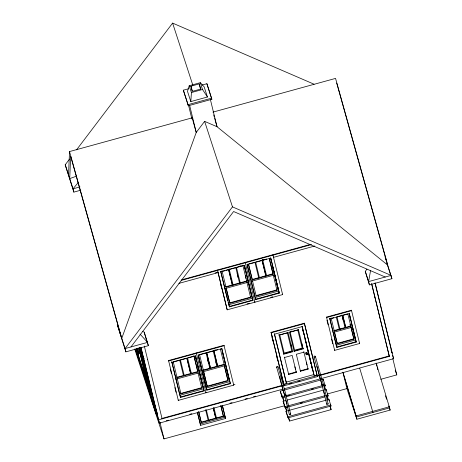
<?xml version="1.0" encoding="UTF-8"?>
<svg xmlns="http://www.w3.org/2000/svg" width="462" height="462" viewBox="0 0 462 462"><rect width="100%" height="100%" fill="white"/><g stroke="black" fill="none" stroke-linecap="round" stroke-linejoin="round"><path stroke-width="0.69" d="M68.543 175.006L69.525 151.571L192.152 117.845L196.229 132.438L121.749 338.363L69.525 151.571M192.1 119.069L192.152 117.845M190.818 101.576L191.435 92.544L189.218 85.736L200.3 82.686L204.123 86.792L207.444 97.003L190.818 101.576L187.491 91.366L189.218 85.736M370.616 270.293L368.607 281.595L369.409 284.875L391.915 278.69L385.06 256.82M306.15 354.418L306.346 353.915L307.357 354.083M307.022 353.765L307.288 352.997M307.155 354.579L307.432 354.013L306.97 353.632L306.277 353.823L306.046 354.394L306.554 354.747M277.928 367.336C278.58 366.164 276.345 365.898 276.628 367.18L284.5 394.767L289.304 414.478M315.338 357.051C315.991 355.879 313.756 355.613 314.039 356.889L321.916 384.476L326.721 404.186M80.775 190.205L73.845 192.111L65.217 164.795L69.566 159.055M76.53 149.873L172.609 23.1L314.068 84.205M212.936 112.127L335.556 78.401L387.785 265.194L217.013 126.721L204.62 121.367L196.229 132.438L189.593 105.215M204.62 121.367L232.473 206.878L125.075 348.573L125.878 351.853L148.383 345.668L144.26 332.172L142.273 331.318M130.954 346.956L233.605 211.521L385.233 277.021M369.409 284.875L365.28 271.385L366.961 269.167M78.39 182.328L73.042 188.825L73.845 192.111M284.788 394.542L284.5 394.767L285.886 394.386L278.014 366.799M322.199 384.251L321.916 384.476L323.302 384.095L315.425 356.508M76.392 176.201L69.716 178.615L70.657 156.22L120.576 334.754M190.881 86.203L199.191 83.917L200.855 89.022L192.544 91.309L190.881 86.203L192.071 91.083M202.044 85.048L206.889 83.714L211.867 99.272L188.317 105.752L183.339 90.194L188.877 88.669M191.435 92.544L202.518 89.495L207.444 97.003M183.339 90.194L188.046 104.655L211.602 98.175M79.972 186.919L73.042 188.825L65.217 164.795M181.664 279.822L310.718 244.329M181.116 280.44L311.544 244.565M215.228 272.927L217.296 272.361M238.767 266.453L240.846 265.887M262.324 259.979L264.403 259.407M224.717 270.559L222.13 271.275L221.991 270.848L225.999 287.15L232.461 285.372L228.592 269.496L226.005 270.206M229.285 269.306L235.759 267.527L239.628 283.402L233.154 285.181L232.877 284.332M237.093 267.157L242.914 265.558M249.099 263.854L254.92 262.254L258.789 278.13L252.327 279.908L248.487 264.299M266.655 259.026L262.774 260.094L262.635 259.667L266.643 275.97L273.111 274.191L269.242 258.316M178.881 283.391L218.122 272.597L217.983 272.17M247.216 264.593L270.772 258.114L279.314 293.151L255.757 299.63L255.249 298.071M314.847 245.992L273.544 257.351L273.406 256.93M225.86 286.723L232.322 284.944L232.461 285.372M233.015 284.754L239.489 282.975M240.182 282.784L246.644 281.006M252.188 279.481L258.651 277.702M265.95 276.161L265.812 275.733L259.344 277.512L259.482 277.939L265.95 276.161L262.081 260.285L255.613 262.064L259.482 277.939M266.505 275.543L272.973 273.764L273.111 274.191M240.044 282.357L240.321 283.212L246.783 281.433L242.775 265.13M224.879 288.623L248.435 282.149L244.369 265.471M250.502 297.13L229.718 302.847L226.189 288.346M229.579 302.419L229.857 303.268L250.641 297.551L246.939 282.369M276.969 290.315L276.83 289.888L256.046 295.605L256.185 296.026L276.969 290.315L273.267 275.127M228.742 304.747L252.298 298.267L252.985 300.392L229.435 306.872L228.078 302.033M279.314 293.151L278.621 291.025L255.064 297.505L251.097 281.214M229.296 306.445L252.847 299.971M255.619 299.209L279.175 292.729L270.634 257.692M247.147 303.875L249.226 303.303M270.703 297.395L272.782 296.823M217.954 272.054L227.194 309.823L282.617 294.583L272.875 254.741M136.533 348.625L138.259 353.921L138.952 353.73L137.601 348.198M139.362 347.401L141.95 355.342L142.643 355.151L140.275 347.869M143.538 358.552L144.231 358.362M168.555 360.539L223.978 345.293L224.116 345.72L168.694 360.966L168.555 360.539L178.303 400.381L233.726 385.135L223.978 345.293M271.09 332.34L304.343 323.192L304.481 323.619L317.434 376.599L284.176 385.747L271.09 332.34L284.176 385.747M326.513 317.094L351.455 310.233L351.594 310.66L326.651 317.521L326.513 317.094L334.661 350.369L359.603 343.509L351.455 310.233M271.229 332.761L304.481 323.619M213.427 350.531L215.506 349.959M186.215 358.258L180.394 359.863L184.263 375.739L190.731 373.96L186.862 358.079M188.201 357.715L194.023 356.115L197.892 371.991L191.424 373.77L191.147 372.915M200.208 354.412L206.029 352.812L209.898 368.688L203.43 370.466L203.292 370.039L209.76 368.26M217.475 365.673L217.752 366.528L224.214 364.749L224.076 364.322L217.614 366.1L213.744 350.225L213.883 350.652L217.758 349.584M333.731 317.689L331.196 318.387L331.058 317.96L334.263 330.977L339.345 329.579L336.272 316.99M342.053 315.402L336.965 316.799L340.038 329.389L345.12 327.991L341.915 314.974M347.187 313.987L342.746 315.211L345.813 327.801L350.889 326.403L347.822 313.813M221.881 348.671L198.325 355.151L206.866 390.188L230.423 383.708L221.743 348.25M349.359 313.611L329.96 318.947L329.822 318.52L336.896 347.418L356.294 342.082L349.22 313.19M290.021 331.583L292.1 331.011M288.08 332.582L279.077 335.054L278.938 334.632L283.749 354.215L292.752 351.738L287.942 332.155M298.475 329.724L289.466 332.201L294.138 351.357L303.147 348.885L298.337 329.296M138.929 348.371L145.761 376.403L146.454 376.212L149.451 385.418M138.658 347.846L145.738 376.888L146.431 376.697M349.642 324.896L351.721 324.324M334.124 330.549L339.206 329.158L339.345 329.579M339.899 328.967L344.981 327.564M342.775 315.482L345.674 327.373L350.75 325.981L350.889 326.403M333.148 332.455L352.546 327.119M176.969 377.281L183.431 375.502L183.57 375.929L177.108 377.708L176.831 376.853M190.731 373.96L190.592 373.533L184.124 375.311L184.263 375.739M191.285 373.342L197.753 371.563L193.884 355.688M206.751 352.887L210.453 368.07L216.921 366.291M210.591 368.497L217.059 366.718L213.19 350.843L206.716 352.622L210.591 368.497L210.453 368.07M199.544 372.701L175.987 379.181L171.754 361.81M202.316 371.939L225.872 365.465M292.613 351.316L283.61 353.794L283.749 354.215M303.008 348.458L293.999 350.935L294.138 351.357M284.546 357.501L292.169 355.405L296.304 372.378L288.686 374.474L288.548 374.047L296.165 371.95M145.738 376.888L151.559 394.756L152.252 394.565L150.312 388.611M337.046 342.96L337.324 343.815L353.95 339.241L351.051 327.35M305.867 352.818L306.728 352.581M329.706 318.341L336.203 345.287L355.601 339.951L356.294 342.082M306.508 354.776L307.201 354.585M336.758 346.991L356.156 341.655M180.827 393.399L201.611 387.682M203.453 370.974L207.155 386.157L227.939 380.445L224.405 365.95M180.688 392.977L180.965 393.826L201.75 388.109L198.048 372.921M207.155 386.157L207.294 386.584L228.078 380.867L224.376 365.685M180.03 395.87L180.538 397.43L204.094 390.95L203.401 388.825L179.845 395.299L175.878 379.007M230.423 383.708L229.73 381.583L206.173 388.063L198.25 355.266M180.399 397.002L203.956 390.523L195.478 356.029M230.284 383.287L206.728 389.761L198.186 354.724M234.973 384.332L233.587 384.713L233.726 385.135M300.323 370.807L307.946 368.711M300.462 371.234L308.085 369.138L303.805 351.744L303.944 352.165L296.327 354.262L300.462 371.234L300.184 370.385M274.289 333.61L286.128 382.184L313.842 374.567L314.258 375.843L317.03 375.08M283.772 384.222L286.544 383.46L274.532 334.193L302.246 326.57L314.258 375.843M283.911 384.65L317.169 375.502M135.378 349.197L159.442 423.094L282.761 389.177L281.826 385.464L161.971 418.428L162.11 418.855L144.329 346.067M304.343 323.192L317.157 375.75L319.236 375.179L322.239 385.631L282.057 396.685L280.255 391.152L323.209 379.342L325.277 385.966L324.584 386.157M320.622 374.798L389.206 355.931L389.345 356.358L320.068 375.41M158.645 419.808L281.964 385.891M282.657 385.701L284.038 385.32M289.582 383.795L291.661 383.223M297.898 381.508L299.977 380.936M317.296 376.172L319.375 375.6M166.233 420.761L168.312 420.189M189.79 414.281L191.869 413.709M229.972 403.234L232.051 402.662M245.212 399.041L247.291 398.469M253.528 396.754L255.607 396.182M284.147 388.796L320.172 378.886L320.033 378.459M321.558 378.505L393.612 358.691L375.167 283.039M322.932 385.441L325.011 384.869L325.277 385.966M287.728 395.83L289.801 395.258M311.278 389.351L313.357 388.779M280.255 391.152L282.322 397.782L285.094 397.02M286.48 396.639L322.505 386.729L322.366 386.301M201.178 422.147L208.102 420.241L208.241 420.668L201.317 422.574L198.677 411.885M208.795 420.05L215.725 418.145L213.225 407.882M223.487 416.476L223.348 416.048L216.418 417.954L216.557 418.381L223.487 416.476L220.819 405.526M208.657 419.629L208.934 420.478L215.864 418.572L213.363 408.31M200.196 424.052L225.138 417.192L225.554 418.468L200.612 425.329L197.499 412.988M287.266 407.241L285.187 407.813L283.119 401.189L285.886 400.427L287.087 404.111M287.272 400.046L323.302 390.136L324.503 393.82M326.062 396.569L328.141 395.998L326.068 389.374L325.381 389.564L324.445 385.73M283.385 402.281L284.078 402.09M325.646 390.661L326.339 390.471L326.068 389.374M134.713 348.983L164.004 438.9L284.552 405.746M327.506 393.93L346.904 388.6L356.878 419.225L390.13 410.083L389.333 406.797L356.075 415.944L356.878 419.225M380.85 379.262L396.783 374.878L392.781 358.454M283.119 401.189L284.921 406.716L287.687 405.954M288.38 405.763L325.104 395.668M325.797 395.478L327.87 394.906L328.141 395.998M300.288 403.193L302.367 402.621M288.652 406.86L324.676 396.95M285.984 411.22L287.78 416.747L330.734 404.937L331.006 406.029L288.051 417.844L285.984 411.22L288.75 410.458M289.443 410.268L326.166 400.167M326.859 399.977L328.932 399.405L331.006 406.029M286.249 412.312L286.942 412.121M288.352 417.411L289.535 421.061L331.104 409.627L330.174 405.798L330.313 406.219M322.719 384.089L323.302 384.095L328.101 403.805M285.759 394.334L290.69 414.096M232.473 206.878L391.112 275.404L368.607 281.595L365.28 271.385M314.356 357.317L314.039 356.889M276.946 367.608L276.628 367.18M307.305 353.055L306.71 352.523L305.85 352.766L305.578 353.528L306.156 354.002M140.015 334.101L147.58 342.382L125.075 348.573L117.25 324.543L125.878 351.853M386.913 263.334L391.915 278.69M374.792 296.806L374.93 297.233M391.002 349.861L391.897 352.593M392.498 355.272L393.612 358.691M395.218 370.079L396.783 374.878M385.475 395.784L386.584 399.191M388.802 405.994L390.13 410.083M359.465 343.081L359.603 343.509M353.673 338.386L353.95 339.241M345.674 327.373L345.813 327.801M344.843 327.142L345.12 327.991M339.761 328.54L340.038 329.389M333.986 330.128L334.263 330.977M336.203 345.287L336.896 347.418M343.035 372.597L342.896 372.176L356.075 415.944M334.523 349.942L334.661 350.369M327.448 396.188L327.31 395.767L328.239 399.595M330.116 406.589L331.104 409.627M317.157 375.75L317.434 376.599M302.87 348.03L303.147 348.885M307.808 368.289L308.085 369.138M282.478 294.155L282.617 294.583M278.066 289.327L278.343 290.176L277.668 287.399M211.867 99.272L206.889 83.714M266.366 275.121L266.643 275.97M296.026 371.529L296.304 372.378M200.3 82.686L202.518 89.495M258.512 277.281L258.789 278.13M172.609 23.1L192.885 85.349M286.128 382.184L286.544 383.46M245.16 262.358L254.909 302.2L254.77 301.778M247.615 279.348L247.892 280.203M248.435 282.149L248.158 281.294L252.298 298.267M284.823 395.922L282.756 389.299M251.744 296.564L252.021 297.418M246.506 280.584L246.783 281.433M250.364 296.702L250.641 297.551M285.88 407.623L285.741 407.195L286.671 411.03M225.722 286.296L225.999 287.15M217.446 269.981L227.194 309.823M216.782 365.864L217.059 366.718M209.621 367.839L209.898 368.688M196.269 352.916L206.017 392.758L205.879 392.336M206.358 388.629L206.866 390.188M215.587 417.723L215.864 418.572M197.615 371.136L197.892 371.991M201.472 387.26L201.75 388.109M178.165 399.953L178.303 400.381M145.282 336.14L147.274 342.261M147.719 343.624L148.383 345.668M147.557 359.303L147.696 359.731M140.269 348.406L142.411 354.978M139.362 347.938L141.932 355.827L150.473 390.864L145.761 376.403M150.306 388.045L151.166 390.673L150.652 388.571M137.445 349.093L138.952 353.73M136.74 348.712L137.168 350.029L136.827 348.625M136.157 348.452L157.305 413.386M136.076 349.029L148.36 386.74M153.569 402.737L154.678 406.138M160.135 422.903L159.996 422.476L164.004 438.9M135.684 349.324L157.952 417.683L140.818 347.407M376.155 363.028L389.599 407.888L356.346 417.036L343.179 373.325L346.904 388.6M359.731 368.283L372.973 412.462M324.486 387.035L325.26 389.749M327.391 397.222L328.17 399.942M281.947 395.068L283.691 401.183M285.435 407.299L286.602 411.371M336.694 83.05L386.613 261.584M213.71 114.911L214.293 116.996M214.68 118.382L217.013 126.721L210.377 99.497M374.988 283.004L377.535 293.457M377.702 294.15L379.741 302.5M380.076 303.892L392.117 353.28M371.708 283.991L389.345 356.358M371.569 283.57L389.206 355.931M376.432 364.183L376.94 366.262M377.281 367.654L377.789 369.733M349.266 313.681L355.601 339.951M352.05 325.664L355.324 339.102L353.355 331.306M349.63 316.031L350.646 320.201M352.004 325.756L353.02 329.92M351.085 327.622L353.811 338.813L337.185 343.387L334.459 332.195M342.457 317.348L343.139 320.143M334.424 331.918L337.324 343.815M326.963 320.235L328.13 324.873M331.554 339.044L332.732 343.745M328.932 399.405L329.204 400.502M323.209 379.342L323.475 380.434M317.065 366.279L317.567 368.335M317.902 369.704L319.236 375.179M302.171 326.68L313.842 374.567M302.061 326.524L302.737 329.302M303.078 330.688L304.088 334.852M305.446 340.402L306.456 344.565M306.797 345.957L307.813 350.121M308.148 351.507L308.83 354.285M309.165 355.671L310.181 359.834M310.522 361.22L311.532 365.384M311.873 366.776L312.889 370.94M302.523 328.984L303.534 333.148M304.891 338.704L305.902 342.868M306.242 344.254L307.259 348.417M307.594 349.803L308.61 353.967M308.951 355.359L309.627 358.131M309.967 359.523L310.978 363.686M311.319 365.072L312.335 369.236M301.698 343.243L302.367 345.98M306.318 362.179L306.976 364.893M270.744 258.703L271.402 261.423M272.233 264.813L273.227 268.89M273.556 270.247L275.976 280.446M278.621 291.025L274.486 274.053L274.763 274.907L251.207 281.387L247.141 264.709M276.311 281.837L277.327 286.007M272.089 264.801L273.966 272.505M274.307 273.908L276.357 282.317M276.703 283.72L277.726 287.924M290.638 343.364L291.308 346.102M269.271 258.581L272.973 273.764M294.872 366.776L295.53 369.49M261.971 260.123L265.812 275.733M284.407 357.074L288.686 374.474M271.875 336.856L273.03 341.453M276.455 355.63L277.778 360.926M281.144 374.734L282.19 379.007M279.654 376.57L281.826 385.464M288.606 417.226L289.535 421.061M287.78 416.747L288.051 417.844M283.033 397.805L283.812 400.999M284.921 406.716L285.187 407.813M282.057 396.685L282.322 397.782M248.458 264.033L252.327 279.908M252.483 280.844L256.185 296.026M247.078 264.172L255.757 299.63M252.985 300.392L244.45 265.355L220.894 271.835L220.755 271.408L229.435 306.872M244.912 267.983L245.905 272.054M244.225 265.731L245.761 272.037M246.102 273.44L246.789 276.241M247.13 277.645L248.152 281.849M248.498 283.252L251.397 295.166M199.191 83.917L200.554 89.495M245.328 275.75L246.003 278.511M236.452 267.336L240.321 283.212M237.162 273.579L238.173 277.72M229.146 268.878L233.154 285.181M188.669 105.717L191.73 118.278M228.621 269.762L232.322 284.944M188.046 104.655L188.317 105.752M226.155 288.086L229.857 303.268M220.645 271.252L227.749 300.67M220.57 284.078L221.737 288.71M221.806 348.787L229.73 381.583M226.403 368.226L227.419 372.395M227.76 373.781L229.452 380.734M222.17 351.149L223.198 355.353M223.539 356.756L224.053 358.858M224.393 360.262L225.416 364.466M225.756 365.864L226.444 368.67M226.784 370.068L229.175 379.88M220.345 348.874L224.214 364.749M213.883 350.652L217.752 366.528M215.771 361.723L216.447 364.483M222.349 405.33L225.554 418.468M222.274 405.434L225.138 417.192M222.164 405.278L222.84 408.038M224.185 413.571L224.861 416.337M220.842 405.786L223.348 416.048M207.432 358.864L208.61 363.692M213.889 407.432L216.557 418.381M199.561 354.591L203.43 370.466M203.592 371.402L207.294 386.584M204.094 390.95L195.553 355.913L171.997 362.393L171.858 361.965L180.538 397.43M195.357 355.821L196.021 358.535M197.84 366.008L198.833 370.079M199.428 372.534L203.401 388.825M195.334 356.289L196.356 360.493M197.21 363.998L198.238 368.202M198.579 369.606L201.599 381.716M201.825 382.917L202.847 387.121M206.295 409.788L208.934 420.478M205.573 409.719L208.241 420.668M187.555 357.888L191.424 373.77M186.891 358.345L190.592 373.533M198.648 411.625L201.317 422.574M197.407 412.185L200.612 425.329M183.57 375.929L179.701 360.054L173.238 361.827L177.108 377.708M177.264 378.638L180.965 393.826M170.334 369.121L171.494 373.729M174.867 387.56L176.016 392.296M144.26 332.172L145.056 335.458M141.002 347.441L159.442 423.094M142.625 355.636L143.307 358.443M146.385 371.055L147.066 373.856M147.407 375.26L147.921 377.362M141.95 355.342L151.559 394.756M154.36 406.208L156.549 415.194L151.559 399.878L149.37 390.892M139.622 348.181L146.454 376.212M137.52 348.435L137.861 349.838M136.908 348.388L138.259 353.921M290.39 413.848A0.722 0.445 -13.7 0 1 290.586 414.449A0.722 0.445 -13.7 0 1 289.605 414.72A0.722 0.445 -13.7 0 1 289.414 414.119M327.801 403.563A0.722 0.445 -13.7 0 1 327.997 404.163A0.722 0.445 -13.7 0 1 327.021 404.429A0.722 0.445 -13.7 0 1 326.825 403.828M306.306 353.222L306.612 353.47L306.306 353.222M306.341 353.326L306.647 353.574L306.341 353.326M287.381 332.894L279.764 334.99L284.165 353.055L291.788 350.958L287.381 332.894M297.776 330.035L290.153 332.132L294.56 350.196L302.183 348.1L297.776 330.035"/></g></svg>
